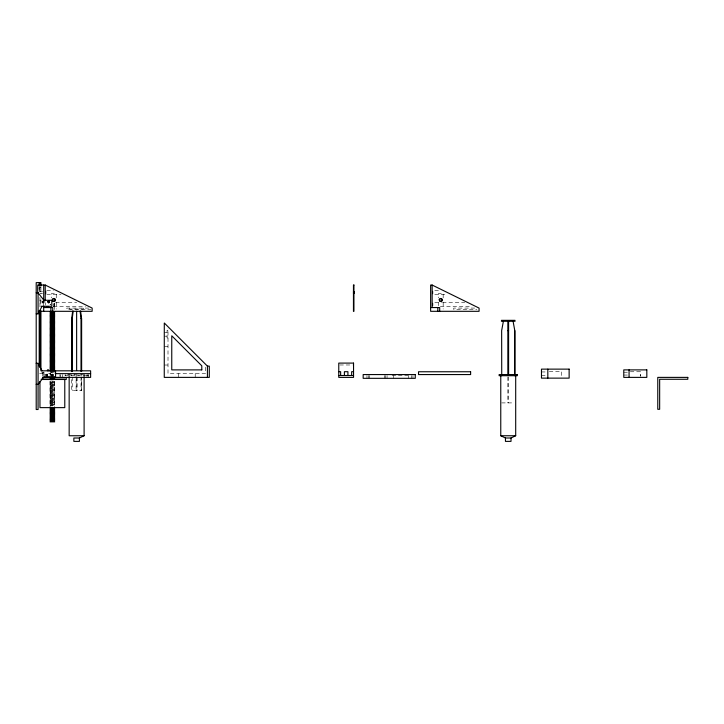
<?xml version="1.0" encoding="UTF-8"?>
<svg xmlns="http://www.w3.org/2000/svg" width="724" height="724" viewBox="0 0 724 724"><rect width="100%" height="100%" fill="white"/><g stroke="black" fill="none" stroke-linecap="round" stroke-linejoin="round"><path stroke-width="0.54" stroke-dasharray="3.62 2.71" d="M81.54 390.643L81.54 377.104L81.54 390.643L71.721 390.643L71.721 377.104M53.35 304.225L54.336 304.225L54.336 303.039M53.35 305.41L54.336 305.41L54.336 304.225M53.35 306.587L54.336 306.587L54.336 305.41M54.336 306.587L54.734 309.546M50.671 373.964L50.001 373.376L50.409 372.788L54.336 372.788M50.671 375.15L50.001 374.552L50.409 373.964M50.001 375.738L50.409 375.15M50.001 381.648L50.409 381.059L54.336 381.059L54.336 382.236L50.409 382.236L50.001 381.648L54.734 381.648M50.409 385.783L50.409 386.969L54.336 386.969L54.734 386.381L54.336 385.783L50.409 385.783L50.409 384.607L54.336 384.607L54.734 384.01L54.336 383.421L50.409 383.421L50.409 382.236M50.409 384.607L50.409 383.421M50.409 390.517L50.409 391.693L54.336 391.693L54.734 391.105L54.336 390.517L50.409 390.517L50.409 389.331L54.336 389.331L54.734 388.743L54.336 388.145L50.409 388.145L50.409 386.969M50.409 389.331L50.409 388.145M54.336 383.421L54.336 382.236M54.336 385.783L54.336 384.607M50.409 395.241L50.409 396.426L54.336 396.426L54.734 395.829L54.336 395.241L50.409 395.241L50.409 394.064L54.336 394.064L54.734 393.467L54.336 392.879L50.409 392.879L50.409 391.693M50.409 394.064L50.409 392.879M54.336 388.145L54.336 386.969M50.409 399.974L50.409 401.15L54.336 401.15L54.734 400.562L54.336 399.974L50.409 399.974L50.409 398.788L54.336 398.788L54.734 398.2L54.336 397.603L50.409 397.603L50.409 396.426M54.336 390.517L54.336 389.331M50.409 398.788L50.409 397.603M54.336 392.879L54.336 391.693M54.336 395.241L54.336 394.064M50.409 402.336L50.409 403.512L54.336 403.512L54.734 402.924L54.336 402.336L50.409 402.336L50.409 401.15M54.336 397.603L54.336 396.426M50.409 404.698L50.409 405.883L54.336 405.883L54.734 405.286L54.336 404.698L50.409 404.698L50.409 403.512M50.001 406.472L50.409 405.883M54.336 399.974L54.336 398.788M54.336 402.336L54.336 401.15M54.336 404.698L54.336 403.512M44.101 377.385L44.11 372.697L44.988 371.756M40.933 287.5L39.051 287.5L39.051 291.256L40.933 291.256M46.789 290.668L53.404 290.677M434.807 290.668L440.328 290.677M39.205 291.79L42.58 291.79M40.327 293.292L42.58 293.292M46.789 294.406L61.042 294.424M434.807 294.406L446.862 294.424M55.657 302.677L76.726 302.686M434.825 302.677L441.477 302.686M442.581 302.677L464.754 302.686M53.549 303.637L54.734 303.637M50.671 304.225L50.001 304.813L50.698 304.813M53.549 304.813L54.734 304.813M53.549 305.999L54.734 305.999M53.422 306.424L85.468 306.433M440.346 306.424L471.288 306.433M88.844 308.08L66.816 308.08L66.816 309.429L91.043 309.429M474.663 308.08L453.74 308.08L453.74 309.429L476.863 309.429M167.072 330.497L168.004 330.488M164.285 332.28L167.072 332.28M164.285 336.18L167.072 336.18M168.004 337.954L167.072 337.963L167.072 330.488M164.276 346.597L168.004 346.597M164.257 365.023L168.004 365.023M339.827 364.977L352.488 364.977M549.308 371.385L561.453 371.385L561.453 377.014M630.305 371.756L640.423 371.756L640.423 376.263L640.378 371.756M541.48 371.955L546.765 371.946M54.418 372.19L50.001 372.19L50.409 372.788M623.78 372.236L628.007 372.227M41.449 371.756L42.336 372.697L44.11 372.697M50.001 373.376L50.698 373.376M39.639 373.638L44.11 373.638M48.508 373.638L50.725 373.638M50.001 374.552L50.698 374.552M67.459 374.761L85.658 374.761M623.78 375.041L628.007 375.041M541.48 375.322L546.765 375.322M67.984 375.702L65.079 375.702L65.079 374.57M70.536 375.702L84.391 375.702L84.391 374.57M85.287 375.702L88.183 375.702M392.091 375.702L410.291 375.702M50.001 382.833L54.734 382.833M50.001 384.01L54.734 384.01M50.001 385.195L54.734 385.195M50.001 386.381L54.734 386.381M50.001 387.557L54.734 387.557M50.001 388.743L54.734 388.743M50.001 389.919L54.734 389.919M50.001 391.105L54.734 391.105M50.001 392.29L54.734 392.29M50.001 393.467L54.734 393.467M50.001 394.652L54.734 394.652M50.001 395.829L54.734 395.829M50.001 397.014L54.734 397.014M50.001 398.2L54.734 398.2M50.001 399.377L54.734 399.377M50.001 400.562L54.734 400.562M50.001 401.748L54.734 401.748M50.001 402.924L54.734 402.924M501.651 402.906L513.769 402.906M50.001 404.11L54.734 404.11M50.001 405.286L54.734 405.286M54.336 405.883L54.734 406.472M508.601 376.942L508.601 402.906M507.85 376.942L507.85 402.906M443.169 297.935L443.169 293.482L438.445 293.482L438.445 297.935M443.169 302.397L443.169 309.076M438.445 302.397L438.445 305.736M412.961 375.512L412.961 378.326M411.666 375.512L411.666 378.326M408.662 375.702L408.662 378.326M393.72 375.702L393.72 378.326M387.059 375.512L387.059 378.326M385.295 375.512L385.295 378.326M384.525 375.512L384.525 378.326M369.512 375.512L369.512 378.326M368.733 375.512L368.742 378.326M366.968 375.512L366.978 378.326M205.535 367.204L205.535 373.638L168.004 373.638L168.004 328.958M195.208 373.638L195.208 377.385M178.33 373.638L178.33 377.385M88.328 374.57L88.319 377.385M87.957 374.57L87.957 375.702M87.025 374.57L87.025 377.385M84.102 374.57L84.029 377.385M83.477 308.08L83.477 309.021L69.785 309.021L69.785 308.08M81.74 374.57L81.74 375.702M81.007 377.104L81.016 390.643M78.934 374.57L78.934 375.702M77.16 377.231L77.16 390.643M76.635 377.231L76.635 390.643M76.101 374.996L76.101 378.344M76.101 379.466L76.101 390.643M74.328 374.57L74.328 375.702M72.246 377.104L72.246 390.643M71.522 374.57L71.522 375.702M69.16 374.57L69.088 377.385M68.87 374.57L68.87 375.702M65.332 374.57L65.332 375.702M62.418 374.57L62.418 377.385M60.662 374.57L60.662 377.385M59.884 374.57L59.884 376.453M56.246 297.935L56.246 293.482L51.522 293.482L51.522 297.935M56.246 302.397L56.246 309.076M54.734 381.448L54.734 406.544M50.001 381.448L50.001 407.63M45.693 302.677L45.693 305.22M43.856 371.828L43.856 375.847M43.702 304.008L43.702 305.076M42.336 372.697L42.336 377.385M40.933 287.147L40.933 293.935M40.933 299.582L40.933 305.238M40.101 300.288L40.101 306.315M39.956 287.147L39.956 292.804M39.956 297.32L39.956 306.931M39.205 287.147L39.205 291.672"/><path stroke-width="1.09" d="M514.791 330.66L514.791 374.688L514.8 330.66L513.081 321.284M71.721 371.457L71.721 318.397L72.662 311.103M72.246 371.457L72.246 318.397L73.196 311.103M503.379 321.284L501.651 330.66L501.732 375.702M36.2 313.827L38.073 313.827L42.055 306.315M79.414 438.002L79.414 441.378L73.857 441.378L73.857 438.002L79.414 438.002L84.102 435.748L84.102 376.815M500.764 375.702L500.764 435.748L505.452 438.002L511.008 438.002L515.696 435.748L515.696 375.702M38.698 311.311L92.147 311.311L92.147 308.08L45.223 285.039L37.702 285.039L37.702 292.695M432.147 285.039L430.626 285.039L430.626 311.311L479.071 311.311L479.071 308.08L432.147 285.039L432.147 307.555M353.927 291.609L353.457 291.609L353.927 291.727M353.457 291.881L353.927 291.881M353.457 292.071L353.927 292.071M353.457 292.297L353.927 292.297M353.457 292.541L353.927 292.541M36.2 292.786L38.073 292.786L43.929 300.288M353.457 292.786L353.927 292.786M353.457 293.012L353.927 293.012M353.457 293.211L353.927 293.211M353.457 293.356L353.927 293.356M353.457 293.482L353.927 293.446M43.295 300.288L51.802 300.288L51.802 306.315L41.168 306.315M43.702 307.555L52.761 307.555L52.761 311.311M430.626 307.555L439.685 307.555L439.685 311.311M50.001 311.908L54.734 311.908M50.409 312.497L54.336 312.497M50.001 313.094L54.734 313.094M50.409 313.682L54.336 313.682M50.001 314.27L54.734 314.27M50.409 314.859L54.336 314.859M50.001 315.456L54.734 315.456M50.409 316.044L54.336 316.044M50.001 316.632L54.734 316.632M50.409 317.23L54.336 317.23M50.001 317.818L54.734 317.818M50.409 318.406L54.336 318.406M71.721 318.397L72.246 318.397M80.065 311.103L81.007 318.397L81.54 318.397L81.54 371.457L81.54 318.397L80.599 311.103M50.001 319.003L54.734 319.003M50.409 319.592L54.336 319.592M50.001 320.18L54.734 320.18M501.379 320.343L515.081 320.343M50.409 320.777L54.336 320.777M501.379 321.284L515.081 321.284M50.001 321.366L54.734 321.366M50.409 321.954L54.336 321.954M50.001 322.542L54.734 322.542M50.409 323.139L54.336 323.139M50.001 323.728L54.734 323.728M50.409 324.316L54.336 324.316M50.001 324.913L54.734 324.913M50.409 325.501L54.336 325.501M50.001 326.09L54.734 326.09M50.409 326.687L54.336 326.687M50.001 327.275L54.734 327.275M50.409 327.863L54.336 327.863M50.001 328.461L54.734 328.461M50.409 329.049L54.336 329.049M50.001 329.637L54.734 329.637M50.409 330.225L54.336 330.225M507.85 330.66L508.601 330.66M50.001 330.823L54.734 330.823M50.409 331.411L54.336 331.411M50.001 331.999L54.734 331.999M50.409 332.597L54.336 332.597M50.001 333.185L54.734 333.185M50.409 333.773L54.336 333.773M50.001 334.37L54.734 334.37M50.409 334.959L54.336 334.959M50.001 335.547L54.734 335.547M50.409 336.135L54.336 336.135M50.001 336.732L54.734 336.732M50.409 337.321L54.336 337.321M50.001 337.909L54.734 337.909M50.409 338.506L54.336 338.506M50.001 339.094L54.734 339.094M50.409 339.683L54.336 339.683M50.001 340.28L54.734 340.28M50.409 340.868L54.336 340.868M50.001 341.457L54.734 341.457M50.409 342.054L54.336 342.054M50.001 342.642L54.734 342.642M50.409 343.23L54.336 343.23M50.001 343.819L54.734 343.819M50.409 344.416L54.336 344.416M50.001 345.004L54.734 345.004M50.409 345.592L54.336 345.592M50.001 346.19L54.734 346.19M50.409 346.778L54.336 346.778M50.001 347.366L54.734 347.366M50.409 347.963L54.336 347.963M50.001 348.552L54.734 348.552M50.409 349.14L54.336 349.14M50.001 349.737L54.734 349.737M50.409 350.326L54.336 350.326M50.001 350.914L54.734 350.914M50.409 351.502L54.336 351.502M50.001 352.099L54.734 352.099M50.409 352.688L54.336 352.688M50.001 353.276L54.734 353.276M50.409 353.873L54.336 353.873M50.001 354.461L54.734 354.461M50.409 355.05L54.336 355.05M50.001 355.647L54.734 355.647M50.409 356.235L54.336 356.235M50.001 356.823L54.734 356.823M50.409 357.421L54.336 357.421M50.001 358.009L54.734 358.009M50.409 358.597L54.336 358.597M50.001 359.185L54.734 359.185M50.409 359.783L54.336 359.783M50.001 360.371L54.734 360.371M50.409 360.959L54.336 360.959M50.001 361.557L54.734 361.557M50.409 362.145L54.336 362.145M50.001 362.733L54.734 362.733M36.2 363.312L38.073 363.312L42.055 370.824M50.409 363.33L54.336 363.33M50.001 363.919L54.734 363.919M50.409 364.507L54.336 364.507M50.001 365.104L54.734 365.104M50.409 365.692L54.336 365.692M207.417 366.127L209.29 366.127L209.29 377.385L164.257 377.385L164.294 323.004L207.417 366.127L207.417 377.385M50.001 366.281L54.734 366.281M50.409 366.869L54.336 366.869M50.001 367.466L54.734 367.466M50.409 368.054L54.336 368.054M50.001 368.643L54.734 368.643M50.409 369.24L54.336 369.24M50.001 369.828L54.734 369.828M50.409 370.417L54.336 370.417M41.675 370.824L90.627 370.824L90.627 377.385L42.96 377.385M50.001 371.014L54.734 371.014M338.769 371.693L340.642 371.693L340.642 375.512M353.547 371.693L351.665 371.693L351.665 375.512M55.16 373.638L90.627 373.638M338.769 375.512L353.547 375.512M50.409 377.512L54.336 377.512M42.87 377.611L66.228 377.611L66.228 379.485L41.458 379.485M50.001 378.1L54.734 378.1M41.087 379.267L64.78 379.267L64.78 407.63L39.956 407.63L39.956 381.448M36.2 384.353L38.073 384.353L43.929 376.851L55.558 376.851L55.558 370.824M50.409 408.246L54.336 408.246M50.001 408.834L54.734 408.834M50.409 409.431L54.336 409.431M50.001 410.019L54.734 410.019M50.409 410.608L54.336 410.608M50.001 411.196L54.734 411.196M50.409 411.793L54.336 411.793M50.001 412.381L54.734 412.381M50.409 412.97L54.336 412.97M50.001 413.567L54.734 413.567M50.409 414.155L54.336 414.155M50.001 414.743L54.734 414.743M50.409 415.341L54.336 415.341M50.001 415.929L54.734 415.929M50.409 416.517L54.336 416.517M50.001 417.114L54.734 417.114M50.409 417.703L54.336 417.703M50.001 418.291L54.734 418.291M50.409 418.879L54.336 418.879M50.001 419.477L54.734 419.477M50.409 420.065L54.336 420.065M50.001 420.653L54.734 420.653M50.409 421.25L54.336 421.25M50.001 421.839L54.734 421.839M84.102 435.748L69.16 435.748L69.16 376.815M500.764 435.748L515.696 435.748M629.066 369.883L629.066 377.385M547.824 369.131L547.824 378.136M514.61 374.57L514.61 375.702M511.008 438.002L511.008 441.378L505.452 441.378L505.452 438.002M508.601 321.284L508.601 374.951M507.85 321.284L507.85 374.951M437.821 307.555L437.821 311.311M432.617 291.365L432.617 293.645M432.617 303.365L432.617 305.646M347.918 375.512L347.918 371.693L344.398 371.693L344.398 375.512M81.016 318.397L81.016 371.457M76.635 311.257L76.635 370.516M50.897 307.555L50.897 311.311M48.644 370.824L48.644 369.873L47.458 369.873L47.458 370.824M48.2 306.315L48.2 307.266L47.015 307.266L47.015 306.315M45.693 291.365L45.693 293.645M45.223 285.039L45.223 300.804M43.702 285.039L43.702 303.048M43.702 305.836L43.702 311.311M40.933 286.016L40.933 282.622L36.2 282.622L36.2 409.512L38.073 409.512L38.073 363.312M40.933 310.895L40.933 370.824M39.956 282.622L39.956 286.016M39.956 310.895L39.956 367.43M39.205 282.622L39.205 286.016M39.205 310.895L39.205 366.299M38.073 292.786L38.073 313.827M47.92 301.836C49.223 305.139 50.39 299.274 47.92 301.836M46.001 374.96C47.304 378.272 48.472 372.408 46.001 374.96M42.499 301.827C43.349 304.478 44.562 299.953 42.499 301.827M48.074 301.817C48.979 304.632 50.273 299.827 48.074 301.817M52.4 299.6C54.237 305.329 56.861 295.555 52.4 299.6M46.155 374.942C47.06 377.765 48.345 372.951 46.155 374.942M51.811 374.951C52.662 377.602 53.875 373.086 51.811 374.951M439.323 299.6C441.16 305.329 443.785 295.555 439.323 299.6M42.318 301.772C43.395 305.157 44.951 299.392 42.318 301.772M51.63 374.905C52.707 378.29 54.264 372.516 51.63 374.905M353.927 285.039L353.457 285.039L353.457 311.311L353.927 311.311L353.927 285.039M353.547 363.095L338.769 363.095L338.769 377.385L353.547 377.385L353.547 363.095M569.145 369.131L541.48 369.131L541.48 378.136L569.145 378.136L569.127 369.131M201.788 369.883L171.76 369.883L171.76 335.782L201.788 365.81L201.788 369.883M646.831 369.883L623.78 369.883L623.78 377.385L646.831 377.385L646.813 369.883M470.627 371.756L418.517 371.756L418.517 374.57L470.627 374.57L470.627 371.756M415.268 374.57L363.167 374.57L363.167 378.326L415.268 378.326L415.268 374.57M517.334 374.57L499.126 374.57L499.126 375.702L517.334 375.702L517.334 374.57M687.8 377.385L657.772 377.385L657.772 409.286L659.654 409.286L659.654 379.267L687.8 379.267L687.8 377.385M442.074 300.741A1.502 1.502 -90 0 0 440.771 298.478A1.502 1.502 -90 0 0 439.477 300.741A1.502 1.502 -90 0 0 442.074 300.741M55.151 300.741A1.502 1.502 -90 0 0 53.848 298.478A1.502 1.502 -90 0 0 52.553 300.741A1.502 1.502 -90 0 0 55.151 300.741"/></g></svg>
